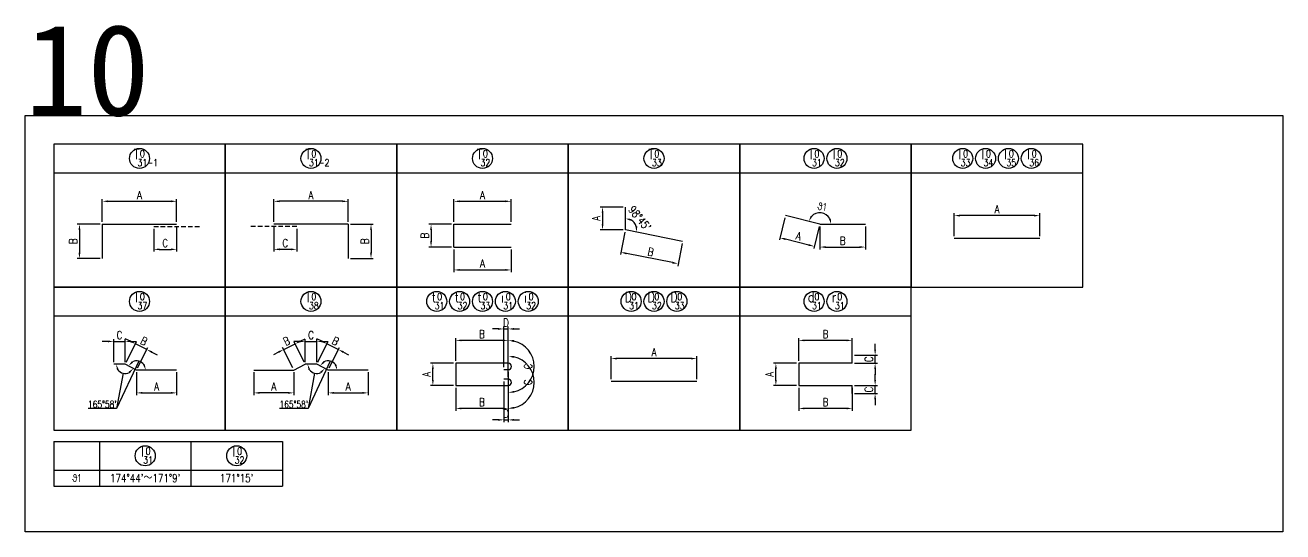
# Model space of a CAD drawing. Header units: millimetres. Extents: x -41433 to 131500, y -94900 to 39745.
# Drawn here: x 50000 to 61000, y -18890 to -14460 of the extents above; entities that cross this region are included whole.
import ezdxf
from ezdxf.enums import TextEntityAlignment as Align

# ---------------------------------------------------------------- set-up
doc = ezdxf.new("R2010")
doc.units = ezdxf.units.MM
doc.header["$LTSCALE"] = 160
doc.header["$MEASUREMENT"] = 0
doc.linetypes.add('HIDDEN', pattern=[0.375, 0.25, -0.125])
doc.layers.get('DEFPOINTS').update_dxf_attribs({"color": 53, "linetype": 'CONTINUOUS'})
for name, color, linetype in [('DIM', 6, 'CONTINUOUS'), ('DIM-L', 6, 'CONTINUOUS'), ('TEKKIN-C', 3, 'CONTINUOUS'), ('TEKKIN-H', 3, 'CONTINUOUS'), ('TEKKIN-S', 3, 'CONTINUOUS'), ('TEXT', 4, 'CONTINUOUS')]:
    doc.layers.add(name, color=color, linetype=linetype)
doc.styles.add('DIM-TEXT', font='ROMANS', dxfattribs={"width": 0.8, "bigfont": 'EXTFONT'})
doc.styles.add('MSゴシック', font='')
doc.styles.add('romans', font='romans.shx', dxfattribs={"bigfont": 'extfont.shx'})
doc.styles.get('MSゴシック').set_extended_font_data('MS Gothic')
doc.dimstyles.new('DIM20', dxfattribs={"dimscale": 20, "dimtxt": 3.5, "dimasz": 2.5, "dimexe": 1, "dimexo": 1, "dimgap": 1, "dimtad": 3, "dimdec": 1, "dimrnd": 1, "dimdsep": 46, "dimtxsty": 'DIM-TEXT', "dimcen": 0, "dimclrt": 4, "dimaunit": 1, "dimadec": 3, "dimazin": 2, "dimtfac": 1, "dimtdec": 1, "dimtix": 1, "dimtmove": 2, "dimatfit": 3, "dimfxl": 1, "dimtolj": 1, "dimtzin": 0, "dimlwd": -1, "dimlwe": -1, "dimarcsym": 0})

# ---------------------------------------------------------------- blocks, each defined once
blk = doc.blocks.new('*D1603')
at = {"layer": 'DEFPOINTS', "color": 0, "ltscale": 0.5, "transparency": 16777216}
for p in [(53566, -17416), (53766, -17416), (53766, -17611)]:
    blk.add_point(p, dxfattribs=at)
at = {"layer": 'DIM', "color": 0, "ltscale": 0.5, "transparency": 16777216}
for p, q in [((53746, -17416), (53546, -17416)), ((53566, -17561), (53566, -17466)), ((53746, -17611), (53546, -17611))]:
    blk.add_line(p, q, dxfattribs=at)
for points in [[(53558, -17466), (53574, -17466), (53566, -17416)], [(53558, -17561), (53574, -17561), (53566, -17611)]]:
    blk.add_solid(points, dxfattribs=at)
at = {"layer": 'DIM', "color": 4, "ltscale": 0.5, "transparency": 16777216, "insert": (53511, -17513), "char_height": 70, "attachment_point": 5, "rotation": 90, "style": 'DIM-TEXT'}
blk.add_mtext('\\A1;A', dxfattribs=at)
blk = doc.blocks.new('*D1604')
at = {"layer": 'DEFPOINTS', "color": 0, "ltscale": 0.5, "transparency": 16777216}
for p in [(53766, -17216), (53766, -17416), (54225, -17416)]:
    blk.add_point(p, dxfattribs=at)
at = {"layer": 'DIM', "color": 0, "ltscale": 0.5, "transparency": 16777216}
for p, q in [((53766, -17396), (53766, -17196)), ((54175, -17216), (53816, -17216)), ((54225, -17396), (54225, -17196))]:
    blk.add_line(p, q, dxfattribs=at)
for points in [[(53816, -17208), (53816, -17224), (53766, -17216)], [(54175, -17208), (54175, -17224), (54225, -17216)]]:
    blk.add_solid(points, dxfattribs=at)
at = {"layer": 'DIM', "color": 4, "ltscale": 0.5, "transparency": 16777216, "insert": (53995, -17161), "char_height": 70, "attachment_point": 5, "style": 'DIM-TEXT'}
blk.add_mtext('\\A1;B', dxfattribs=at)
blk = doc.blocks.new('*D1605')
at = {"layer": 'DEFPOINTS', "color": 0, "ltscale": 0.5, "transparency": 16777216}
for p in [(53766, -17611), (54225, -17611), (53766, -17811)]:
    blk.add_point(p, dxfattribs=at)
at = {"layer": 'DIM', "color": 0, "ltscale": 0.5, "transparency": 16777216}
for p, q in [((53766, -17631), (53766, -17831)), ((54225, -17631), (54225, -17831)), ((54175, -17811), (53816, -17811))]:
    blk.add_line(p, q, dxfattribs=at)
for points in [[(53816, -17803), (53816, -17819), (53766, -17811)], [(54175, -17803), (54175, -17819), (54225, -17811)]]:
    blk.add_solid(points, dxfattribs=at)
at = {"layer": 'DIM', "color": 4, "ltscale": 0.5, "transparency": 16777216, "insert": (53995, -17756), "char_height": 70, "attachment_point": 5, "style": 'DIM-TEXT'}
blk.add_mtext('\\A1;B', dxfattribs=at)
blk = doc.blocks.new('*D1606')
at = {"layer": 'DEFPOINTS', "color": 0, "transparency": 16777216}
for p in [(54225, -17416), (54225, -17444), (54225, -17471), (54422, -17558)]:
    blk.add_point(p, dxfattribs=at)
at = {"layer": 'DIM', "color": 0, "transparency": 16777216}
for p, q in [((54225, -17396), (54225, -17196)), ((54225, -17491), (54225, -17692))]:
    blk.add_line(p, q, dxfattribs=at)
blk.add_arc((54225, -17444), 228, 282.6041, 77.3959, dxfattribs=at)
for points in [[(54274, -17230), (54276, -17213), (54225, -17216)], [(54276, -17674), (54274, -17658), (54225, -17672)]]:
    blk.add_solid(points, dxfattribs=at)
at = {"layer": 'DIM', "color": 4, "transparency": 16777216, "insert": (54398, -17444), "char_height": 70, "attachment_point": 5, "rotation": 90, "style": 'DIM-TEXT'}
blk.add_mtext('\\A1;C', dxfattribs=at)
blk = doc.blocks.new('*D1607')
at = {"layer": 'DEFPOINTS', "color": 0, "transparency": 16777216}
for p in [(54225, -17116), (54187, -17471), (54225, -17471)]:
    blk.add_point(p, dxfattribs=at)
at = {"layer": 'DIM', "color": 0, "transparency": 16777216}
for p, q in [((54137, -17116), (54087, -17116)), ((54187, -17451), (54187, -17096)), ((54187, -17116), (54225, -17116)), ((54225, -17451), (54225, -17096)), ((54275, -17116), (54325, -17116))]:
    blk.add_line(p, q, dxfattribs=at)
for points in [[(54137, -17108), (54137, -17124), (54187, -17116)], [(54275, -17108), (54275, -17124), (54225, -17116)]]:
    blk.add_solid(points, dxfattribs=at)
at = {"layer": 'DIM', "color": 4, "transparency": 16777216, "insert": (54206, -17061), "char_height": 70, "attachment_point": 5, "style": 'DIM-TEXT'}
blk.add_mtext('\\A1;D', dxfattribs=at)
blk = doc.blocks.new('*D1608')
at = {"layer": 'DEFPOINTS', "color": 0, "transparency": 16777216}
for p in [(54225, -17556), (54225, -17583), (54225, -17611), (54422, -17697)]:
    blk.add_point(p, dxfattribs=at)
at = {"layer": 'DIM', "color": 0, "transparency": 16777216}
for p, q in [((54225, -17536), (54225, -17335)), ((54225, -17631), (54225, -17831))]:
    blk.add_line(p, q, dxfattribs=at)
blk.add_arc((54225, -17583), 228, 282.6041, 77.3959, dxfattribs=at)
for points in [[(54274, -17369), (54276, -17353), (54225, -17355)], [(54276, -17814), (54274, -17797), (54225, -17811)]]:
    blk.add_solid(points, dxfattribs=at)
at = {"layer": 'DIM', "color": 4, "transparency": 16777216, "insert": (54398, -17583), "char_height": 70, "attachment_point": 5, "rotation": 90, "style": 'DIM-TEXT'}
blk.add_mtext('\\A1;C', dxfattribs=at)
blk = doc.blocks.new('*D1609')
at = {"layer": 'DEFPOINTS', "color": 0, "transparency": 16777216}
for p in [(54187, -17556), (54225, -17556), (54225, -17911)]:
    blk.add_point(p, dxfattribs=at)
at = {"layer": 'DIM', "color": 0, "transparency": 16777216}
for p, q in [((54187, -17576), (54187, -17931)), ((54225, -17576), (54225, -17931)), ((54137, -17911), (54087, -17911)), ((54187, -17911), (54225, -17911)), ((54275, -17911), (54325, -17911))]:
    blk.add_line(p, q, dxfattribs=at)
for points in [[(54137, -17903), (54137, -17919), (54187, -17911)], [(54275, -17903), (54275, -17919), (54225, -17911)]]:
    blk.add_solid(points, dxfattribs=at)
at = {"layer": 'DIM', "color": 4, "transparency": 16777216, "insert": (54206, -17856), "char_height": 70, "attachment_point": 5, "style": 'DIM-TEXT'}
blk.add_mtext('\\A1;D', dxfattribs=at)
blk = doc.blocks.new('*D1610')
at = {"layer": 'DEFPOINTS', "color": 0, "transparency": 16777216}
for p in [(54250, -16000), (53750, -16200), (54250, -16200)]:
    blk.add_point(p, dxfattribs=at)
at = {"layer": 'DIM', "color": 0, "transparency": 16777216}
for p, q in [((53750, -16180), (53750, -15980)), ((53800, -16000), (54200, -16000)), ((54250, -16180), (54250, -15980))]:
    blk.add_line(p, q, dxfattribs=at)
for points in [[(53800, -15992), (53800, -16008), (53750, -16000)], [(54200, -15992), (54200, -16008), (54250, -16000)]]:
    blk.add_solid(points, dxfattribs=at)
at = {"layer": 'DIM', "color": 4, "transparency": 16777216, "insert": (54000, -15945), "char_height": 70, "attachment_point": 5, "style": 'DIM-TEXT'}
blk.add_mtext('\\A1;A', dxfattribs=at)
blk = doc.blocks.new('*D1611')
at = {"layer": 'DEFPOINTS', "color": 0, "transparency": 16777216}
for p in [(53750, -16200), (53550, -16400), (53750, -16400)]:
    blk.add_point(p, dxfattribs=at)
at = {"layer": 'DIM', "color": 0, "transparency": 16777216}
for p, q in [((53730, -16200), (53530, -16200)), ((53550, -16250), (53550, -16350)), ((53730, -16400), (53530, -16400))]:
    blk.add_line(p, q, dxfattribs=at)
for points in [[(53542, -16250), (53558, -16250), (53550, -16200)], [(53542, -16350), (53558, -16350), (53550, -16400)]]:
    blk.add_solid(points, dxfattribs=at)
at = {"layer": 'DIM', "color": 4, "transparency": 16777216, "insert": (53495, -16300), "char_height": 70, "attachment_point": 5, "rotation": 90, "style": 'DIM-TEXT'}
blk.add_mtext('\\A1;B', dxfattribs=at)
blk = doc.blocks.new('*D1612')
at = {"layer": 'DEFPOINTS', "color": 0, "ltscale": 0.5, "transparency": 16777216}
for p in [(58125, -16125), (58125, -16325), (58875, -16325)]:
    blk.add_point(p, dxfattribs=at)
at = {"layer": 'DIM', "color": 0, "ltscale": 0.5, "transparency": 16777216}
for p, q in [((58125, -16305), (58125, -16105)), ((58825, -16125), (58175, -16125)), ((58875, -16305), (58875, -16105))]:
    blk.add_line(p, q, dxfattribs=at)
for points in [[(58175, -16117), (58175, -16133), (58125, -16125)], [(58825, -16117), (58825, -16133), (58875, -16125)]]:
    blk.add_solid(points, dxfattribs=at)
at = {"layer": 'DIM', "color": 4, "ltscale": 0.5, "transparency": 16777216, "insert": (58500, -16070), "char_height": 70, "attachment_point": 5, "style": 'DIM-TEXT'}
blk.add_mtext('\\A1;A', dxfattribs=at)
blk = doc.blocks.new('*D1613')
at = {"layer": 'DEFPOINTS', "color": 0, "transparency": 16777216}
for p in [(56950, -16200), (57350, -16200), (57350, -16400)]:
    blk.add_point(p, dxfattribs=at)
at = {"layer": 'DIM', "color": 0, "transparency": 16777216}
for p, q in [((56950, -16220), (56950, -16420)), ((57350, -16220), (57350, -16420)), ((57000, -16400), (57300, -16400))]:
    blk.add_line(p, q, dxfattribs=at)
for points in [[(57000, -16392), (57000, -16408), (56950, -16400)], [(57300, -16392), (57300, -16408), (57350, -16400)]]:
    blk.add_solid(points, dxfattribs=at)
at = {"layer": 'DIM', "color": 4, "transparency": 16777216, "insert": (57150, -16345), "char_height": 70, "attachment_point": 5, "style": 'DIM-TEXT'}
blk.add_mtext('\\A1;B', dxfattribs=at)
blk = doc.blocks.new('*D1614')
at = {"layer": 'DEFPOINTS', "color": 0, "transparency": 16777216}
for p in [(53750, -16400), (54250, -16400), (54250, -16600)]:
    blk.add_point(p, dxfattribs=at)
at = {"layer": 'DIM', "color": 0, "transparency": 16777216}
for p, q in [((53750, -16420), (53750, -16620)), ((54250, -16420), (54250, -16620)), ((53800, -16600), (54200, -16600))]:
    blk.add_line(p, q, dxfattribs=at)
for points in [[(53800, -16592), (53800, -16608), (53750, -16600)], [(54200, -16592), (54200, -16608), (54250, -16600)]]:
    blk.add_solid(points, dxfattribs=at)
at = {"layer": 'DIM', "color": 4, "transparency": 16777216, "insert": (54000, -16545), "char_height": 70, "attachment_point": 5, "style": 'DIM-TEXT'}
blk.add_mtext('\\A1;A', dxfattribs=at)
blk = doc.blocks.new('*D1615')
at = {"layer": 'DEFPOINTS', "color": 0, "ltscale": 0.5, "transparency": 16777216}
for p in [(55125, -17375), (55125, -17575), (55875, -17575)]:
    blk.add_point(p, dxfattribs=at)
at = {"layer": 'DIM', "color": 0, "ltscale": 0.5, "transparency": 16777216}
for p, q in [((55125, -17555), (55125, -17355)), ((55825, -17375), (55175, -17375)), ((55875, -17555), (55875, -17355))]:
    blk.add_line(p, q, dxfattribs=at)
for points in [[(55175, -17367), (55175, -17383), (55125, -17375)], [(55825, -17367), (55825, -17383), (55875, -17375)]]:
    blk.add_solid(points, dxfattribs=at)
at = {"layer": 'DIM', "color": 4, "ltscale": 0.5, "transparency": 16777216, "insert": (55500, -17320), "char_height": 70, "attachment_point": 5, "style": 'DIM-TEXT'}
blk.add_mtext('\\A1;A', dxfattribs=at)
blk = doc.blocks.new('*D1616')
at = {"layer": 'DEFPOINTS', "color": 0, "ltscale": 0.5, "transparency": 16777216}
for p in [(56566, -17416), (56766, -17416), (56766, -17611)]:
    blk.add_point(p, dxfattribs=at)
at = {"layer": 'DIM', "color": 0, "ltscale": 0.5, "transparency": 16777216}
for p, q in [((56746, -17416), (56546, -17416)), ((56566, -17561), (56566, -17466)), ((56746, -17611), (56546, -17611))]:
    blk.add_line(p, q, dxfattribs=at)
for points in [[(56558, -17466), (56574, -17466), (56566, -17416)], [(56558, -17561), (56574, -17561), (56566, -17611)]]:
    blk.add_solid(points, dxfattribs=at)
at = {"layer": 'DIM', "color": 4, "ltscale": 0.5, "transparency": 16777216, "insert": (56511, -17513), "char_height": 70, "attachment_point": 5, "rotation": 90, "style": 'DIM-TEXT'}
blk.add_mtext('\\A1;A', dxfattribs=at)
blk = doc.blocks.new('*D1617')
at = {"layer": 'DEFPOINTS', "color": 0, "ltscale": 0.5, "transparency": 16777216}
for p in [(56766, -17216), (56766, -17416), (57234, -17416)]:
    blk.add_point(p, dxfattribs=at)
at = {"layer": 'DIM', "color": 0, "ltscale": 0.5, "transparency": 16777216}
for p, q in [((56766, -17396), (56766, -17196)), ((57184, -17216), (56816, -17216)), ((57234, -17396), (57234, -17196))]:
    blk.add_line(p, q, dxfattribs=at)
for points in [[(56816, -17208), (56816, -17224), (56766, -17216)], [(57184, -17208), (57184, -17224), (57234, -17216)]]:
    blk.add_solid(points, dxfattribs=at)
at = {"layer": 'DIM', "color": 4, "ltscale": 0.5, "transparency": 16777216, "insert": (57000, -17161), "char_height": 70, "attachment_point": 5, "style": 'DIM-TEXT'}
blk.add_mtext('\\A1;B', dxfattribs=at)
blk = doc.blocks.new('*D1618')
at = {"layer": 'DEFPOINTS', "color": 0, "ltscale": 0.5, "transparency": 16777216}
for p in [(56766, -17611), (57234, -17611), (56766, -17811)]:
    blk.add_point(p, dxfattribs=at)
at = {"layer": 'DIM', "color": 0, "ltscale": 0.5, "transparency": 16777216}
for p, q in [((56766, -17631), (56766, -17831)), ((57234, -17631), (57234, -17831)), ((57184, -17811), (56816, -17811))]:
    blk.add_line(p, q, dxfattribs=at)
for points in [[(56816, -17803), (56816, -17819), (56766, -17811)], [(57184, -17803), (57184, -17819), (57234, -17811)]]:
    blk.add_solid(points, dxfattribs=at)
at = {"layer": 'DIM', "color": 4, "ltscale": 0.5, "transparency": 16777216, "insert": (57000, -17756), "char_height": 70, "attachment_point": 5, "style": 'DIM-TEXT'}
blk.add_mtext('\\A1;B', dxfattribs=at)
blk = doc.blocks.new('*D1619')
at = {"layer": 'DEFPOINTS', "color": 0, "ltscale": 0.5, "transparency": 16777216}
for p in [(57234, -17346), (57434, -17346), (57234, -17416)]:
    blk.add_point(p, dxfattribs=at)
at = {"layer": 'DIM', "color": 0, "ltscale": 0.5, "transparency": 16777216}
for p, q in [((57434, -17296), (57434, -17246)), ((57254, -17346), (57454, -17346)), ((57434, -17416), (57434, -17346)), ((57254, -17416), (57454, -17416)), ((57434, -17466), (57434, -17516))]:
    blk.add_line(p, q, dxfattribs=at)
for points in [[(57426, -17296), (57442, -17296), (57434, -17346)], [(57426, -17466), (57442, -17466), (57434, -17416)]]:
    blk.add_solid(points, dxfattribs=at)
at = {"layer": 'DIM', "color": 4, "ltscale": 0.5, "transparency": 16777216, "insert": (57379, -17381), "char_height": 70, "attachment_point": 5, "rotation": 90, "style": 'DIM-TEXT'}
blk.add_mtext('\\A1;C', dxfattribs=at)
blk = doc.blocks.new('*D1620')
at = {"layer": 'DEFPOINTS', "color": 0, "ltscale": 0.5, "transparency": 16777216}
for p in [(57234, -17611), (57234, -17681), (57434, -17611)]:
    blk.add_point(p, dxfattribs=at)
at = {"layer": 'DIM', "color": 0, "ltscale": 0.5, "transparency": 16777216}
for p, q in [((57434, -17561), (57434, -17511)), ((57254, -17611), (57454, -17611)), ((57254, -17681), (57454, -17681)), ((57434, -17681), (57434, -17611)), ((57434, -17731), (57434, -17781))]:
    blk.add_line(p, q, dxfattribs=at)
for points in [[(57426, -17561), (57442, -17561), (57434, -17611)], [(57426, -17731), (57442, -17731), (57434, -17681)]]:
    blk.add_solid(points, dxfattribs=at)
at = {"layer": 'DIM', "color": 4, "ltscale": 0.5, "transparency": 16777216, "insert": (57379, -17646), "char_height": 70, "attachment_point": 5, "rotation": 90, "style": 'DIM-TEXT'}
blk.add_mtext('\\A1;C', dxfattribs=at)
blk = doc.blocks.new('*D1621')
at = {"layer": 'DEFPOINTS', "color": 0, "transparency": 16777216}
for p in [(56650, -16125), (56950, -16200), (56601, -16319)]:
    blk.add_point(p, dxfattribs=at)
at = {"layer": 'DIM', "color": 0, "transparency": 16777216}
for p, q in [((56645, -16144), (56597, -16338)), ((56945, -16219), (56897, -16413)), ((56853, -16382), (56650, -16331))]:
    blk.add_line(p, q, dxfattribs=at)
for points in [[(56652, -16323), (56648, -16339), (56601, -16319)], [(56855, -16374), (56851, -16390), (56901, -16394)]]:
    blk.add_solid(points, dxfattribs=at)
at = {"layer": 'DIM', "color": 4, "transparency": 16777216, "insert": (56765, -16303), "char_height": 70, "attachment_point": 5, "rotation": 345.9638, "style": 'DIM-TEXT'}
blk.add_mtext('\\A1;A', dxfattribs=at)
blk = doc.blocks.new('*D1622')
at = {"layer": 'DEFPOINTS', "color": 0, "ltscale": 0.5, "transparency": 16777216}
for p in [(51325, -16000), (50675, -16200), (51325, -16200)]:
    blk.add_point(p, dxfattribs=at)
at = {"layer": 'DIM', "color": 0, "ltscale": 0.5, "transparency": 16777216}
for p, q in [((50675, -16180), (50675, -15980)), ((50725, -16000), (51275, -16000)), ((51325, -16180), (51325, -15980))]:
    blk.add_line(p, q, dxfattribs=at)
for points in [[(50725, -15992), (50725, -16008), (50675, -16000)], [(51275, -15992), (51275, -16008), (51325, -16000)]]:
    blk.add_solid(points, dxfattribs=at)
at = {"layer": 'DIM', "color": 4, "ltscale": 0.5, "transparency": 16777216, "insert": (51000, -15945), "char_height": 70, "attachment_point": 5, "style": 'DIM-TEXT'}
blk.add_mtext('\\A1;A', dxfattribs=at)
blk = doc.blocks.new('*D1623')
at = {"layer": 'DEFPOINTS', "color": 0, "ltscale": 0.5, "transparency": 16777216}
for p in [(50675, -16200), (50475, -16500), (50675, -16500)]:
    blk.add_point(p, dxfattribs=at)
at = {"layer": 'DIM', "color": 0, "ltscale": 0.5, "transparency": 16777216}
for p, q in [((50655, -16200), (50455, -16200)), ((50475, -16250), (50475, -16450)), ((50655, -16500), (50455, -16500))]:
    blk.add_line(p, q, dxfattribs=at)
for points in [[(50467, -16250), (50483, -16250), (50475, -16200)], [(50467, -16450), (50483, -16450), (50475, -16500)]]:
    blk.add_solid(points, dxfattribs=at)
at = {"layer": 'DIM', "color": 4, "ltscale": 0.5, "transparency": 16777216, "insert": (50420, -16350), "char_height": 70, "attachment_point": 5, "rotation": 90, "style": 'DIM-TEXT'}
blk.add_mtext('\\A1;B', dxfattribs=at)
blk = doc.blocks.new('*D1624')
at = {"layer": 'DEFPOINTS', "color": 0, "ltscale": 0.5, "transparency": 16777216}
for p in [(51125, -16220), (51325, -16200), (51325, -16420)]:
    blk.add_point(p, dxfattribs=at)
at = {"layer": 'DIM', "color": 0, "ltscale": 0.5, "transparency": 16777216}
for p, q in [((51125, -16240), (51125, -16440)), ((51325, -16220), (51325, -16440)), ((51175, -16420), (51275, -16420))]:
    blk.add_line(p, q, dxfattribs=at)
for points in [[(51175, -16412), (51175, -16428), (51125, -16420)], [(51275, -16412), (51275, -16428), (51325, -16420)]]:
    blk.add_solid(points, dxfattribs=at)
at = {"layer": 'DIM', "color": 4, "ltscale": 0.5, "transparency": 16777216, "insert": (51225, -16365), "char_height": 70, "attachment_point": 5, "style": 'DIM-TEXT'}
blk.add_mtext('\\A1;C', dxfattribs=at)
blk = doc.blocks.new('*D1625')
at = {"layer": 'DEFPOINTS', "color": 0, "ltscale": 0.5, "transparency": 16777216}
for p in [(52175, -16000), (52175, -16200), (52825, -16200)]:
    blk.add_point(p, dxfattribs=at)
at = {"layer": 'DIM', "color": 0, "ltscale": 0.5, "transparency": 16777216}
for p, q in [((52175, -16180), (52175, -15980)), ((52775, -16000), (52225, -16000)), ((52825, -16180), (52825, -15980))]:
    blk.add_line(p, q, dxfattribs=at)
for points in [[(52225, -15992), (52225, -16008), (52175, -16000)], [(52775, -15992), (52775, -16008), (52825, -16000)]]:
    blk.add_solid(points, dxfattribs=at)
at = {"layer": 'DIM', "color": 4, "ltscale": 0.5, "transparency": 16777216, "insert": (52500, -15945), "char_height": 70, "attachment_point": 5, "style": 'DIM-TEXT'}
blk.add_mtext('\\A1;A', dxfattribs=at)
blk = doc.blocks.new('*D1626')
at = {"layer": 'DEFPOINTS', "color": 0, "ltscale": 0.5, "transparency": 16777216}
for p in [(52825, -16200), (52825, -16500), (53025, -16500)]:
    blk.add_point(p, dxfattribs=at)
at = {"layer": 'DIM', "color": 0, "ltscale": 0.5, "transparency": 16777216}
for p, q in [((52845, -16200), (53045, -16200)), ((53025, -16250), (53025, -16450)), ((52845, -16500), (53045, -16500))]:
    blk.add_line(p, q, dxfattribs=at)
for points in [[(53017, -16250), (53033, -16250), (53025, -16200)], [(53017, -16450), (53033, -16450), (53025, -16500)]]:
    blk.add_solid(points, dxfattribs=at)
at = {"layer": 'DIM', "color": 4, "ltscale": 0.5, "transparency": 16777216, "insert": (52970, -16350), "char_height": 70, "attachment_point": 5, "rotation": 90, "style": 'DIM-TEXT'}
blk.add_mtext('\\A1;B', dxfattribs=at)
blk = doc.blocks.new('*D1627')
at = {"layer": 'DEFPOINTS', "color": 0, "ltscale": 0.5, "transparency": 16777216}
for p in [(52175, -16200), (52375, -16220), (52175, -16420)]:
    blk.add_point(p, dxfattribs=at)
at = {"layer": 'DIM', "color": 0, "ltscale": 0.5, "transparency": 16777216}
for p, q in [((52175, -16220), (52175, -16440)), ((52375, -16240), (52375, -16440)), ((52325, -16420), (52225, -16420))]:
    blk.add_line(p, q, dxfattribs=at)
for points in [[(52225, -16412), (52225, -16428), (52175, -16420)], [(52325, -16412), (52325, -16428), (52375, -16420)]]:
    blk.add_solid(points, dxfattribs=at)
at = {"layer": 'DIM', "color": 4, "ltscale": 0.5, "transparency": 16777216, "insert": (52275, -16365), "char_height": 70, "attachment_point": 5, "style": 'DIM-TEXT'}
blk.add_mtext('\\A1;C', dxfattribs=at)
blk = doc.blocks.new('*D1628')
at = {"layer": 'DEFPOINTS', "color": 0, "transparency": 16777216}
for p in [(56650, -16125), (57007, -16118), (56950, -16200), (56950, -16200), (57350, -16200)]:
    blk.add_point(p, dxfattribs=at)
at = {"layer": 'DIM', "color": 0, "transparency": 16777216}
blk.add_arc((56950, -16200), 100, 28.955, 137.0087, dxfattribs=at)
for points in [[(56884, -16136), (56870, -16128), (56853, -16176)], [(57046, -16150), (57029, -16154), (57050, -16200)]]:
    blk.add_solid(points, dxfattribs=at)
at = {"layer": 'DIM', "color": 4, "transparency": 16777216, "insert": (56969, -16046), "char_height": 70, "attachment_point": 5, "rotation": 352.9819, "style": 'DIM-TEXT'}
blk.add_mtext('\\A1;θ1', dxfattribs=at)
blk = doc.blocks.new('*D1629')
at = {"layer": 'DEFPOINTS', "color": 0, "ltscale": 0.5, "transparency": 16777216}
for p in [(50975, -17475), (51325, -17475), (51325, -17675)]:
    blk.add_point(p, dxfattribs=at)
at = {"layer": 'DIM', "color": 0, "ltscale": 0.5, "transparency": 16777216}
for p, q in [((50975, -17495), (50975, -17695)), ((51325, -17495), (51325, -17695)), ((51025, -17675), (51275, -17675))]:
    blk.add_line(p, q, dxfattribs=at)
for points in [[(51025, -17667), (51025, -17683), (50975, -17675)], [(51275, -17667), (51275, -17683), (51325, -17675)]]:
    blk.add_solid(points, dxfattribs=at)
at = {"layer": 'DIM', "color": 4, "ltscale": 0.5, "transparency": 16777216, "insert": (51150, -17620), "char_height": 70, "attachment_point": 5, "style": 'DIM-TEXT'}
blk.add_mtext('\\A1;A', dxfattribs=at)
blk = doc.blocks.new('*D1630')
at = {"layer": 'DEFPOINTS', "color": 0, "ltscale": 0.5, "transparency": 16777216}
for p in [(50964, -17246), (50875, -17425), (50975, -17475)]:
    blk.add_point(p, dxfattribs=at)
at = {"layer": 'DIM', "color": 0, "ltscale": 0.5, "transparency": 16777216}
for p, q in [((50920, -17224), (50875, -17201)), ((50884, -17407), (50973, -17228)), ((51064, -17296), (50964, -17246)), ((50984, -17457), (51073, -17278)), ((51109, -17318), (51154, -17341))]:
    blk.add_line(p, q, dxfattribs=at)
for points in [[(50923, -17216), (50916, -17231), (50964, -17246)], [(51113, -17311), (51105, -17326), (51064, -17296)]]:
    blk.add_solid(points, dxfattribs=at)
at = {"layer": 'DIM', "color": 4, "ltscale": 0.5, "transparency": 16777216, "insert": (51039, -17222), "char_height": 70, "attachment_point": 5, "rotation": 333.4349, "style": 'DIM-TEXT'}
blk.add_mtext('\\A1;B', dxfattribs=at)
blk = doc.blocks.new('*D1631')
at = {"layer": 'DEFPOINTS', "color": 0, "ltscale": 0.5, "transparency": 16777216}
for p in [(52650, -17475), (53000, -17475), (53000, -17675)]:
    blk.add_point(p, dxfattribs=at)
at = {"layer": 'DIM', "color": 0, "ltscale": 0.5, "transparency": 16777216}
for p, q in [((52650, -17495), (52650, -17695)), ((53000, -17495), (53000, -17695)), ((52700, -17675), (52950, -17675))]:
    blk.add_line(p, q, dxfattribs=at)
for points in [[(52700, -17667), (52700, -17683), (52650, -17675)], [(52950, -17667), (52950, -17683), (53000, -17675)]]:
    blk.add_solid(points, dxfattribs=at)
at = {"layer": 'DIM', "color": 4, "ltscale": 0.5, "transparency": 16777216, "insert": (52825, -17620), "char_height": 70, "attachment_point": 5, "style": 'DIM-TEXT'}
blk.add_mtext('\\A1;A', dxfattribs=at)
blk = doc.blocks.new('*D1632')
at = {"layer": 'DEFPOINTS', "color": 0, "ltscale": 0.5, "transparency": 16777216}
for p in [(52550, -17225), (52450, -17425), (52550, -17425)]:
    blk.add_point(p, dxfattribs=at)
at = {"layer": 'DIM', "color": 0, "ltscale": 0.5, "transparency": 16777216}
for p, q in [((52400, -17225), (52350, -17225)), ((52450, -17405), (52450, -17205)), ((52450, -17225), (52550, -17225)), ((52550, -17405), (52550, -17205)), ((52600, -17225), (52650, -17225))]:
    blk.add_line(p, q, dxfattribs=at)
for points in [[(52400, -17217), (52400, -17233), (52450, -17225)], [(52600, -17217), (52600, -17233), (52550, -17225)]]:
    blk.add_solid(points, dxfattribs=at)
at = {"layer": 'DIM', "color": 4, "ltscale": 0.5, "transparency": 16777216, "insert": (52500, -17170), "char_height": 70, "attachment_point": 5, "style": 'DIM-TEXT'}
blk.add_mtext('\\A1;C', dxfattribs=at)
blk = doc.blocks.new('*D1633')
at = {"layer": 'DEFPOINTS', "color": 0, "ltscale": 0.5, "transparency": 16777216}
for p in [(52639, -17246), (52550, -17425), (52650, -17475)]:
    blk.add_point(p, dxfattribs=at)
at = {"layer": 'DIM', "color": 0, "ltscale": 0.5, "transparency": 16777216}
for p, q in [((52595, -17224), (52550, -17201)), ((52559, -17407), (52648, -17228)), ((52739, -17296), (52639, -17246)), ((52659, -17457), (52748, -17278)), ((52784, -17318), (52829, -17341))]:
    blk.add_line(p, q, dxfattribs=at)
for points in [[(52598, -17216), (52591, -17231), (52639, -17246)], [(52788, -17311), (52780, -17326), (52739, -17296)]]:
    blk.add_solid(points, dxfattribs=at)
at = {"layer": 'DIM', "color": 4, "ltscale": 0.5, "transparency": 16777216, "insert": (52714, -17222), "char_height": 70, "attachment_point": 5, "rotation": 333.4349, "style": 'DIM-TEXT'}
blk.add_mtext('\\A1;B', dxfattribs=at)
blk = doc.blocks.new('*D1634')
at = {"layer": 'DEFPOINTS', "color": 0, "ltscale": 0.5, "transparency": 16777216}
for p in [(52000, -17475), (52350, -17475), (52000, -17675)]:
    blk.add_point(p, dxfattribs=at)
at = {"layer": 'DIM', "color": 0, "ltscale": 0.5, "transparency": 16777216}
for p, q in [((52000, -17495), (52000, -17695)), ((52350, -17495), (52350, -17695)), ((52300, -17675), (52050, -17675))]:
    blk.add_line(p, q, dxfattribs=at)
for points in [[(52050, -17667), (52050, -17683), (52000, -17675)], [(52300, -17667), (52300, -17683), (52350, -17675)]]:
    blk.add_solid(points, dxfattribs=at)
at = {"layer": 'DIM', "color": 4, "ltscale": 0.5, "transparency": 16777216, "insert": (52175, -17620), "char_height": 70, "attachment_point": 5, "style": 'DIM-TEXT'}
blk.add_mtext('\\A1;A', dxfattribs=at)
blk = doc.blocks.new('*D1635')
at = {"layer": 'DEFPOINTS', "color": 0, "ltscale": 0.5, "transparency": 16777216}
for p in [(52361, -17246), (52350, -17475), (52450, -17425)]:
    blk.add_point(p, dxfattribs=at)
at = {"layer": 'DIM', "color": 0, "ltscale": 0.5, "transparency": 16777216}
for p, q in [((52261, -17296), (52361, -17246)), ((52441, -17407), (52352, -17228)), ((52405, -17224), (52450, -17201)), ((52216, -17318), (52171, -17341)), ((52341, -17457), (52252, -17278))]:
    blk.add_line(p, q, dxfattribs=at)
for points in [[(52402, -17216), (52409, -17231), (52361, -17246)], [(52212, -17311), (52220, -17326), (52261, -17296)]]:
    blk.add_solid(points, dxfattribs=at)
at = {"layer": 'DIM', "color": 4, "ltscale": 0.5, "transparency": 16777216, "insert": (52286, -17222), "char_height": 70, "attachment_point": 5, "rotation": 26.5651, "style": 'DIM-TEXT'}
blk.add_mtext('\\A1;B', dxfattribs=at)
blk = doc.blocks.new('*D1636')
at = {"layer": 'DEFPOINTS', "color": 0, "transparency": 16777216}
for p in [(52550, -17425), (52650, -17475), (52650, -17475), (52700, -17413), (52750, -17475)]:
    blk.add_point(p, dxfattribs=at)
at = {"layer": 'DIM', "color": 0, "transparency": 16777216}
for p, q in [((52668, -17397), (52475, -17811)), ((52475, -17811), (52225, -17811))]:
    blk.add_line(p, q, dxfattribs=at)
blk.add_arc((52650, -17475), 80, 36.4199, 117.015, dxfattribs=at)
for points in [[(52620, -17410), (52608, -17398), (52578, -17439)], [(52722, -17425), (52706, -17430), (52730, -17475)]]:
    blk.add_solid(points, dxfattribs=at)
at = {"layer": 'DIM', "color": 4, "transparency": 16777216, "insert": (52350, -17775), "char_height": 60, "attachment_point": 5, "style": 'DIM-TEXT'}
blk.add_mtext("\\A1;165°58'", dxfattribs=at)
blk = doc.blocks.new('*D1637')
at = {"layer": 'DEFPOINTS', "color": 0, "transparency": 16777216}
for p in [(52450, -17425), (52550, -17425), (52550, -17425), (52650, -17475), (52567, -17503)]:
    blk.add_point(p, dxfattribs=at)
at = {"layer": 'DIM', "color": 0, "transparency": 16777216}
for p, q in [((52532, -17503), (52475, -17811)), ((52475, -17811), (52225, -17811))]:
    blk.add_line(p, q, dxfattribs=at)
blk.add_arc((52550, -17425), 80, 216.4199, 297.015, dxfattribs=at)
for points in [[(52478, -17475), (52494, -17470), (52470, -17425)], [(52580, -17490), (52592, -17502), (52622, -17461)]]:
    blk.add_solid(points, dxfattribs=at)
at = {"layer": 'DIM', "color": 4, "transparency": 16777216, "insert": (52350, -17775), "char_height": 60, "attachment_point": 5, "style": 'DIM-TEXT'}
blk.add_mtext("\\A1;165°58'", dxfattribs=at)
blk = doc.blocks.new('*D1638')
at = {"layer": 'DEFPOINTS', "color": 0, "ltscale": 0.5, "transparency": 16777216}
for p in [(50875, -17225), (50775, -17425), (50875, -17425)]:
    blk.add_point(p, dxfattribs=at)
at = {"layer": 'DIM', "color": 0, "ltscale": 0.5, "transparency": 16777216}
for p, q in [((50725, -17225), (50675, -17225)), ((50775, -17405), (50775, -17205)), ((50775, -17225), (50875, -17225)), ((50875, -17405), (50875, -17205)), ((50925, -17225), (50975, -17225))]:
    blk.add_line(p, q, dxfattribs=at)
for points in [[(50725, -17217), (50725, -17233), (50775, -17225)], [(50925, -17217), (50925, -17233), (50875, -17225)]]:
    blk.add_solid(points, dxfattribs=at)
at = {"layer": 'DIM', "color": 4, "ltscale": 0.5, "transparency": 16777216, "insert": (50825, -17170), "char_height": 70, "attachment_point": 5, "style": 'DIM-TEXT'}
blk.add_mtext('\\A1;C', dxfattribs=at)
blk = doc.blocks.new('*D1639')
at = {"layer": 'DEFPOINTS', "color": 0, "transparency": 16777216}
for p in [(50875, -17425), (50975, -17475), (50975, -17475), (51025, -17413), (51075, -17475)]:
    blk.add_point(p, dxfattribs=at)
at = {"layer": 'DIM', "color": 0, "transparency": 16777216}
for p, q in [((50993, -17397), (50800, -17811)), ((50800, -17811), (50550, -17811))]:
    blk.add_line(p, q, dxfattribs=at)
blk.add_arc((50975, -17475), 80, 36.4199, 117.015, dxfattribs=at)
for points in [[(50945, -17410), (50933, -17398), (50903, -17439)], [(51047, -17425), (51031, -17430), (51055, -17475)]]:
    blk.add_solid(points, dxfattribs=at)
at = {"layer": 'DIM', "color": 4, "transparency": 16777216, "insert": (50675, -17775), "char_height": 60, "attachment_point": 5, "style": 'DIM-TEXT'}
blk.add_mtext("\\A1;165°58'", dxfattribs=at)
blk = doc.blocks.new('*D1640')
at = {"layer": 'DEFPOINTS', "color": 0, "transparency": 16777216}
for p in [(50775, -17425), (50875, -17425), (50875, -17425), (50975, -17475), (50892, -17503)]:
    blk.add_point(p, dxfattribs=at)
at = {"layer": 'DIM', "color": 0, "transparency": 16777216}
for p, q in [((50857, -17503), (50800, -17811)), ((50800, -17811), (50550, -17811))]:
    blk.add_line(p, q, dxfattribs=at)
blk.add_arc((50875, -17425), 80, 216.4199, 297.015, dxfattribs=at)
for points in [[(50803, -17475), (50819, -17470), (50795, -17425)], [(50905, -17490), (50917, -17502), (50947, -17461)]]:
    blk.add_solid(points, dxfattribs=at)
at = {"layer": 'DIM', "color": 4, "transparency": 16777216, "insert": (50675, -17775), "char_height": 60, "attachment_point": 5, "style": 'DIM-TEXT'}
blk.add_mtext("\\A1;165°58'", dxfattribs=at)
blk = doc.blocks.new('*D1774')
at = {"layer": 'DEFPOINTS', "color": 0, "transparency": 16777216}
for p in [(55250, -16050), (55050, -16250), (55250, -16250)]:
    blk.add_point(p, dxfattribs=at)
at = {"layer": 'DIM', "color": 0, "transparency": 16777216}
for p, q in [((55230, -16050), (55030, -16050)), ((55050, -16100), (55050, -16200)), ((55230, -16250), (55030, -16250))]:
    blk.add_line(p, q, dxfattribs=at)
for points in [[(55042, -16100), (55058, -16100), (55050, -16050)], [(55042, -16200), (55058, -16200), (55050, -16250)]]:
    blk.add_solid(points, dxfattribs=at)
at = {"layer": 'DIM', "color": 4, "transparency": 16777216, "insert": (54995, -16150), "char_height": 70, "attachment_point": 5, "rotation": 90, "style": 'DIM-TEXT'}
blk.add_mtext('\\A1;A', dxfattribs=at)
blk = doc.blocks.new('*D1775')
at = {"layer": 'DEFPOINTS', "color": 0, "transparency": 16777216}
for p in [(55250, -16250), (55750, -16350), (55211, -16446)]:
    blk.add_point(p, dxfattribs=at)
at = {"layer": 'DIM', "color": 0, "transparency": 16777216}
for p, q in [((55246, -16270), (55207, -16466)), ((55746, -16370), (55707, -16566)), ((55662, -16536), (55260, -16456))]:
    blk.add_line(p, q, dxfattribs=at)
for points in [[(55261, -16448), (55258, -16464), (55211, -16446)], [(55663, -16528), (55660, -16544), (55711, -16546)]]:
    blk.add_solid(points, dxfattribs=at)
at = {"layer": 'DIM', "color": 4, "transparency": 16777216, "insert": (55472, -16442), "char_height": 70, "attachment_point": 5, "rotation": 348.6901, "style": 'DIM-TEXT'}
blk.add_mtext('\\A1;B', dxfattribs=at)
blk = doc.blocks.new('*D1776')
at = {"layer": 'DEFPOINTS', "color": 0, "transparency": 16777216}
for p in [(55250, -16050), (55250, -16250), (55250, -16250), (55342, -16212), (55750, -16350)]:
    blk.add_point(p, dxfattribs=at)
at = {"layer": 'DIM', "color": 0, "transparency": 16777216}
blk.add_arc((55250, -16250), 100, 17.6451, 61.045, dxfattribs=at)
for points in [[(55296, -16171), (55300, -16154), (55250, -16150)], [(55354, -16219), (55337, -16220), (55348, -16270)]]:
    blk.add_solid(points, dxfattribs=at)
at = {"layer": 'DIM', "color": 4, "transparency": 16777216, "insert": (55375, -16148), "char_height": 70, "attachment_point": 5, "rotation": 309.345, "style": 'DIM-TEXT'}
blk.add_mtext("\\A1;98°45'", dxfattribs=at)

msp = doc.modelspace()

# ---------------------------------------------------------------- linework, layer by layer
at = {"layer": 'DEFPOINTS', "ltscale": 0.5, "flags": 128}
msp.add_lwpolyline([(61000, -15250), (61000, -18890), (50000, -18890), (50000, -15250)], close=True, dxfattribs=at)
at = {"layer": 'DIM'}
for p, q in [((50250, -18100), (50250, -18490)), ((50650, -18100), (50650, -18490)), ((51450, -18100), (51450, -18490)), ((52250, -18100), (52250, -18490))]:
    msp.add_line(p, q, dxfattribs=at)
at = {"layer": 'DIM-L', "ltscale": 0.5}
for p, q in [((50250, -15750), (51750, -15750)), ((51750, -15750), (53250, -15750)), ((53250, -15750), (54750, -15750)), ((54750, -15750), (56250, -15750)), ((56250, -15750), (57750, -15750)), ((57750, -15750), (59250, -15750)), ((50250, -17000), (51750, -17000)), ((51750, -17000), (53250, -17000)), ((53250, -17000), (54750, -17000)), ((54750, -17000), (56250, -17000)), ((56250, -17000), (57750, -17000)), ((50250, -18100), (52250, -18100)), ((50250, -18350), (52250, -18350)), ((50250, -18490), (52250, -18490))]:
    msp.add_line(p, q, dxfattribs=at)
at = {"layer": 'DIM-L', "ltscale": 0.5, "flags": 128}
for points in [[(51750, -16750), (51750, -15500), (50250, -15500), (50250, -16750)], [(53250, -16750), (53250, -15500), (51750, -15500), (51750, -16750)], [(54750, -16750), (54750, -15500), (53250, -15500), (53250, -16750)], [(56250, -16750), (56250, -15500), (54750, -15500), (54750, -16750)], [(57750, -16750), (57750, -15500), (56250, -15500), (56250, -16750)], [(59250, -16750), (59250, -15500), (57750, -15500), (57750, -16750)], [(51750, -18000), (51750, -16750), (50250, -16750), (50250, -18000)], [(53250, -18000), (53250, -16750), (51750, -16750), (51750, -18000)], [(54750, -18000), (54750, -16750), (53250, -16750), (53250, -18000)], [(56250, -18000), (56250, -16750), (54750, -16750), (54750, -18000)], [(57750, -18000), (57750, -16750), (56250, -16750), (56250, -18000)]]:
    msp.add_lwpolyline(points, close=True, dxfattribs=at)
at = {"layer": 'DIM-L', "ltscale": 0.5}
for centre in [(51000, -15625), (52500, -15625), (54000, -15625), (55500, -15625), (56900, -15625), (57100, -15625), (58200, -15625), (58400, -15625), (58600, -15625), (58800, -15625), (51000, -16875), (52500, -16875), (53600, -16875), (53800, -16875), (54000, -16875), (54200, -16875), (54400, -16875), (55300, -16875), (55500, -16875), (55700, -16875), (56900, -16875), (57100, -16875), (51050, -18225), (51850, -18225)]:
    msp.add_circle(centre, 87.5, dxfattribs=at)
at = {"layer": 'TEKKIN-C', "ltscale": 0.5}
for p, q in [((50675, -16200), (51325, -16200)), ((50675, -16200), (50675, -16500)), ((52825, -16200), (52175, -16200)), ((52825, -16200), (52825, -16500)), ((58875, -16325), (58125, -16325)), ((50875, -17425), (50775, -17425)), ((50975, -17475), (50875, -17425)), ((51325, -17475), (50975, -17475)), ((52000, -17475), (52350, -17475)), ((52350, -17475), (52450, -17425)), ((52550, -17425), (52450, -17425)), ((52650, -17475), (52550, -17425)), ((53000, -17475), (52650, -17475)), ((55875, -17575), (55125, -17575))]:
    msp.add_line(p, q, dxfattribs=at)
at = {"layer": 'TEKKIN-C', "linetype": 'HIDDEN'}
for p, q in [((51125, -16220), (51525, -16220)), ((52375, -16220), (51975, -16220))]:
    msp.add_line(p, q, dxfattribs=at)
at = {"layer": 'TEKKIN-C', "ltscale": 0.8}
for p, q in [((57234, -17416), (57234, -17346)), ((57234, -17681), (57234, -17611))]:
    msp.add_line(p, q, dxfattribs=at)
at = {"layer": 'TEKKIN-H'}
for p, q in [((55250, -16250), (55250, -16050)), ((56950, -16200), (56650, -16125)), ((53750, -16400), (53750, -16200)), ((53750, -16200), (54250, -16200)), ((55750, -16350), (55250, -16250)), ((56950, -16200), (57350, -16200)), ((53750, -16400), (54250, -16400))]:
    msp.add_line(p, q, dxfattribs=at)
at = {"layer": 'TEKKIN-S', "ltscale": 0.5}
for p, q in [((54225, -17416), (53766, -17416)), ((53766, -17416), (53766, -17611)), ((54187.08, -17471.5), (54225, -17471.5)), ((57234, -17416), (56766, -17416)), ((56766, -17416), (56766, -17611)), ((54225, -17555.5), (54187.08, -17555.5)), ((53766, -17611), (54225, -17611)), ((56766, -17611), (57234, -17611))]:
    msp.add_line(p, q, dxfattribs=at)
for centre in [(54225, -17443.75), (54225, -17583.25)]:
    msp.add_arc(centre, 27.75, 270, 90, dxfattribs=at)

# ---------------------------------------------------------------- texts
at = {"layer": 'DEFPOINTS', "style": 'MSゴシック'}
msp.add_text('10', height=800, dxfattribs=at).set_placement((50000, -15250))
at = {"layer": 'DEFPOINTS', "ltscale": 0.5, "style": 'romans', "width": 0.8}
for p in [(51025, -15584.37), (52525, -15584.37), (54025, -15584.37), (55525, -15584.37), (56925, -15584.37), (57125, -15584.37), (58225, -15584.37), (58425, -15584.37), (58625, -15584.37), (58825, -15584.37), (51025, -16834.37), (52525, -16834.37), (53625, -16834.37), (53825, -16834.37), (54025, -16834.37), (54225, -16834.37), (54425, -16834.37), (55325, -16834.37), (55525, -16834.37), (55725, -16834.37), (56925, -16834.37), (57125, -16834.37), (51075, -18184.37), (51875, -18184.37)]:
    msp.add_text('0', height=62.5, rotation=0.000107, dxfattribs=at).set_placement(p, align=Align.MIDDLE)
at = {"layer": 'DIM', "color": 4, "style": 'DIM-TEXT', "width": 0.8}
for s, p in [('θ1', (50450, -18420)), ("174°44'～171°9'", (51050, -18420)), ("171°15'", (51850, -18420))]:
    msp.add_text(s, height=70, dxfattribs=at).set_placement(p, align=Align.MIDDLE)
at = {"layer": 'TEXT', "ltscale": 0.5, "style": 'romans', "width": 0.8}
for s, height, p in [('T', 87.5, (50975, -15587.5)), ('T', 87.5, (52475, -15587.5)), ('T', 87.5, (53975, -15587.5)), ('T', 87.5, (55475, -15587.5)), ('I', 87.5, (56875, -15587.5)), ('I', 87.5, (57075, -15587.5)), ('I', 87.5, (58175, -15587.5)), ('I', 87.5, (58375, -15587.5)), ('I', 87.5, (58575, -15587.5)), ('I', 87.5, (58775, -15587.5)), ('31', 62.5, (51025, -15662.5)), ('31', 62.5, (52525, -15662.5)), ('32', 62.5, (54025, -15662.5)), ('33', 62.5, (55525, -15662.5)), ('31', 62.5, (56925, -15662.5)), ('32', 62.5, (57125, -15662.5)), ('33', 62.5, (58225, -15662.5)), ('34', 62.5, (58425, -15662.5)), ('35', 62.5, (58625, -15662.5)), ('36', 62.5, (58825, -15662.5)), ('I', 87.5, (50975, -16837.5)), ('I', 87.5, (52475, -16837.5)), ('t', 87.5, (53575, -16837.5)), ('t', 87.5, (53775, -16837.5)), ('t', 87.5, (53975, -16837.5)), ('i', 87.5, (54175, -16837.5)), ('i', 87.5, (54375, -16837.5)), ('D', 87.5, (55275, -16837.5)), ('D', 87.5, (55475, -16837.5)), ('D', 87.5, (55675, -16837.5)), ('d', 87.5, (56875, -16837.5)), ('r', 87.5, (57075, -16837.5)), ('37', 62.5, (51025, -16912.5)), ('38', 62.5, (52525, -16912.5)), ('31', 62.5, (53625, -16912.5)), ('32', 62.5, (53825, -16912.5)), ('33', 62.5, (54025, -16912.5)), ('31', 62.5, (54225, -16912.5)), ('32', 62.5, (54425, -16912.5)), ('31', 62.5, (55325, -16912.5)), ('32', 62.5, (55525, -16912.5)), ('33', 62.5, (55725, -16912.5)), ('31', 62.5, (56925, -16912.5)), ('31', 62.5, (57125, -16912.5)), ('I', 87.5, (51025, -18187.5)), ('I', 87.5, (51825, -18187.5)), ('31', 62.5, (51075, -18262.5)), ('32', 62.5, (51875, -18262.5))]:
    msp.add_text(s, height=height, rotation=0.000107, dxfattribs=at).set_placement(p, align=Align.MIDDLE)
at = {"layer": 'TEXT', "style": 'romans', "width": 0.8}
for s, p in [('-1', (51112.5, -15662.5)), ('-2', (52612.5, -15662.5))]:
    msp.add_text(s, height=62.5, rotation=0.000107, dxfattribs=at).set_placement(p, align=Align.MIDDLE)

# ---------------------------------------------------------------- dimensions: what is measured, and where the dimension line sits
at = {"layer": 'DIM', "ltscale": 0.5}
for p1, p2, distance, text, picture, middle in [((50675, -16200), (51325, -16200), 200, 'A', '*D1622', (51000, -15945)), ((52825, -16200), (52175, -16200), -200, 'A', '*D1625', (52500, -15945)), ((58875, -16325), (58125, -16325), -200, 'A', '*D1612', (58500, -16070)), ((50775, -17425), (50875, -17425), 200, 'C', '*D1638', (50825, -17170)), ((52450, -17425), (52550, -17425), 200, 'C', '*D1632', (52500, -17170)), ((54225, -17416), (53766, -17416), -200, 'B', '*D1604', (53995.5, -17161)), ((57234, -17416), (56766, -17416), -200, 'B', '*D1617', (57000, -17161)), ((50975, -17475), (50875, -17425), -200, 'B', '*D1630', (51039.04, -17221.92)), ((52350, -17475), (52450, -17425), 200, 'B', '*D1635', (52285.96, -17221.92)), ((52650, -17475), (52550, -17425), -200, 'B', '*D1633', (52714.04, -17221.92)), ((57234, -17416), (57234, -17346), -200, 'C', '*D1619', (57379, -17381)), ((55875, -17575), (55125, -17575), -200, 'A', '*D1615', (55500, -17320)), ((50975, -17475), (51325, -17475), -200, 'A', '*D1629', (51150, -17620)), ((52350, -17475), (52000, -17475), 200, 'A', '*D1634', (52175, -17620)), ((52650, -17475), (53000, -17475), -200, 'A', '*D1631', (52825, -17620)), ((53766, -17611), (53766, -17416), 200, 'A', '*D1603', (53511, -17513.5)), ((56766, -17611), (56766, -17416), 200, 'A', '*D1616', (56511, -17513.5)), ((57234, -17681), (57234, -17611), -200, 'C', '*D1620', (57379, -17646)), ((54225, -17611), (53766, -17611), 200, 'B', '*D1605', (53995.5, -17756)), ((57234, -17611), (56766, -17611), 200, 'B', '*D1618', (57000, -17756))]:
    dim = msp.add_aligned_dim(p1=p1, p2=p2, distance=distance, text=text, dimstyle='DIM20', dxfattribs=at)
    dim.commit()
    dim.dimension.update_dxf_attribs({"geometry": picture, "text_midpoint": middle})
at = {"layer": 'DIM'}
for base, p1, p2, text, picture, middle in [((54250, -16000), (53750, -16200), (54250, -16200), 'A', '*D1610', (54000, -15945)), ((57350, -16400), (56950, -16200), (57350, -16200), 'B', '*D1613', (57150, -16345)), ((54250, -16600), (53750, -16400), (54250, -16400), 'A', '*D1614', (54000, -16545))]:
    dim = msp.add_linear_dim(base=base, p1=p1, p2=p2, text=text, dimstyle='DIM20', dxfattribs=at)
    dim.commit()
    dim.dimension.update_dxf_attribs({"geometry": picture, "text_midpoint": middle})
for base, p1, p2, angle, text, picture, middle in [((55050, -16250), (55250, -16050), (55250, -16250), 90, 'A', '*D1774', (54995, -16150)), ((56601.49, -16319.03), (56950, -16200), (56650, -16125), 165.963757, 'A', '*D1621', (56764.83, -16303.17)), ((53550, -16400), (53750, -16200), (53750, -16400), 90, 'B', '*D1611', (53495, -16300)), ((55210.78, -16446.12), (55750, -16350), (55250, -16250), 348.690068, 'B', '*D1775', (55471.56, -16442.18))]:
    dim = msp.add_linear_dim(base=base, p1=p1, p2=p2, angle=angle, text=text, dimstyle='DIM20', dxfattribs=at)
    dim.commit()
    dim.dimension.update_dxf_attribs({"geometry": picture, "text_midpoint": middle})
for base, line1, line2, text, picture, middle in [((55342.41, -16211.8), ((55250, -16250), (55250, -16050)), ((55750, -16350), (55250, -16250)), "98°45'", '*D1776', (55375.02, -16147.51)), ((57006.9, -16117.76), ((56950, -16200), (56650, -16125)), ((56950, -16200), (57350, -16200)), 'θ1', '*D1628', (56968.94, -16046.16))]:
    dim = msp.add_angular_dim_2l(base=base, line1=line1, line2=line2, text=text, dimstyle='DIM20', override={"dimadec": 1, "dimtmove": 1}, dxfattribs=at)
    dim.commit()
    dim.dimension.update_dxf_attribs({"geometry": picture, "text_midpoint": middle})
at = {"layer": 'DIM', "ltscale": 0.5}
for base, p1, p2, angle, text, picture, middle in [((50475, -16500), (50675, -16200), (50675, -16500), 90, 'B', '*D1623', (50420, -16350)), ((52175, -16420), (52375, -16220), (52175, -16200), 180, 'C', '*D1627', (52275, -16365)), ((53025, -16500), (52825, -16200), (52825, -16500), 90, 'B', '*D1626', (52970, -16350))]:
    dim = msp.add_linear_dim(base=base, p1=p1, p2=p2, angle=angle, text=text, dimstyle='DIM20', dxfattribs=at)
    dim.commit()
    dim.dimension.update_dxf_attribs({"geometry": picture, "text_midpoint": middle})
dim = msp.add_linear_dim(base=(51325, -16420), p1=(51125, -16220), p2=(51325, -16200), text='C', dimstyle='DIM20', dxfattribs=at)
dim.commit()
dim.dimension.update_dxf_attribs({"geometry": '*D1624', "text_midpoint": (51225, -16365)})
at = {"layer": 'DIM'}
for p1, p2, distance, picture, middle in [((54187.08, -17471.5), (54225, -17471.5), 355.5, '*D1607', (54206.04, -17061)), ((54187.08, -17555.5), (54225, -17555.5), -355.5, '*D1609', (54206.04, -17856))]:
    dim = msp.add_aligned_dim(p1=p1, p2=p2, distance=distance, text='D', dimstyle='DIM20', dxfattribs=at)
    dim.commit()
    dim.dimension.update_dxf_attribs({"geometry": picture, "text_midpoint": middle})
for base, center, p1, p2, picture, middle in [((54422.24, -17557.62), (54225, -17443.75), (54225, -17471.5), (54225, -17416), '*D1606', (54397.75, -17443.75)), ((54422.24, -17697.13), (54225, -17583.25), (54225, -17555.5), (54225, -17611), '*D1608', (54397.75, -17583.25))]:
    dim = msp.add_angular_dim_3p(base=base, center=center, p1=p1, p2=p2, text='C', dimstyle='DIM20', dxfattribs=at)
    dim.commit()
    dim.dimension.update_dxf_attribs({"geometry": picture, "text_midpoint": middle})
for base, line1, line2, picture, middle in [((51025.19, -17412.7), ((50975, -17475), (50875, -17425)), ((51075, -17475), (50975, -17475)), '*D1639', (50675, -17775)), ((50892.03, -17503.17), ((50875, -17425), (50975, -17475)), ((50775, -17425), (50875, -17425)), '*D1640', (50675, -17775)), ((52700.19, -17412.7), ((52650, -17475), (52550, -17425)), ((52750, -17475), (52650, -17475)), '*D1636', (52350, -17775)), ((52567.03, -17503.17), ((52550, -17425), (52650, -17475)), ((52450, -17425), (52550, -17425)), '*D1637', (52350, -17775))]:
    dim = msp.add_angular_dim_2l(base=base, line1=line1, line2=line2, text="165°58'", dimstyle='DIM20', override={"dimtxt": 3, "dimgap": 0, "dimadec": 1, "dimtmove": 1}, dxfattribs=at)
    dim.commit()
    dim.dimension.update_dxf_attribs({"geometry": picture, "text_midpoint": middle, "dimtype": 162})

doc.saveas('drawing.dxf')
